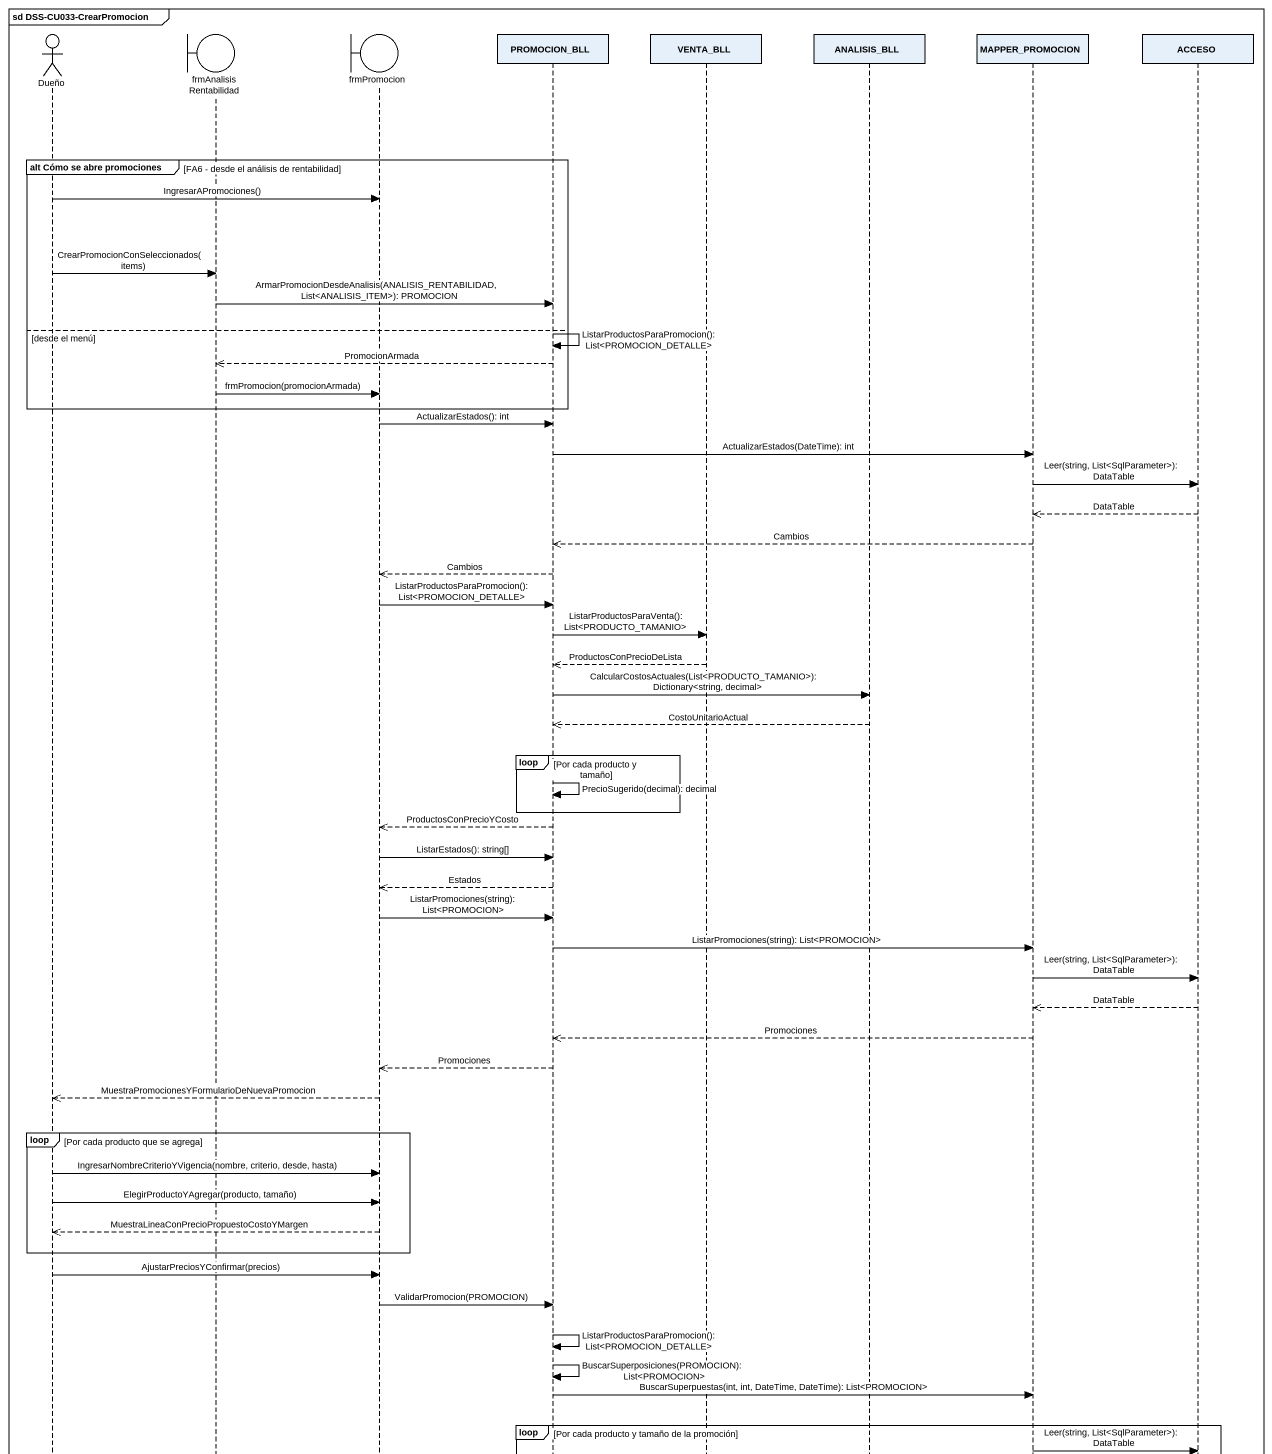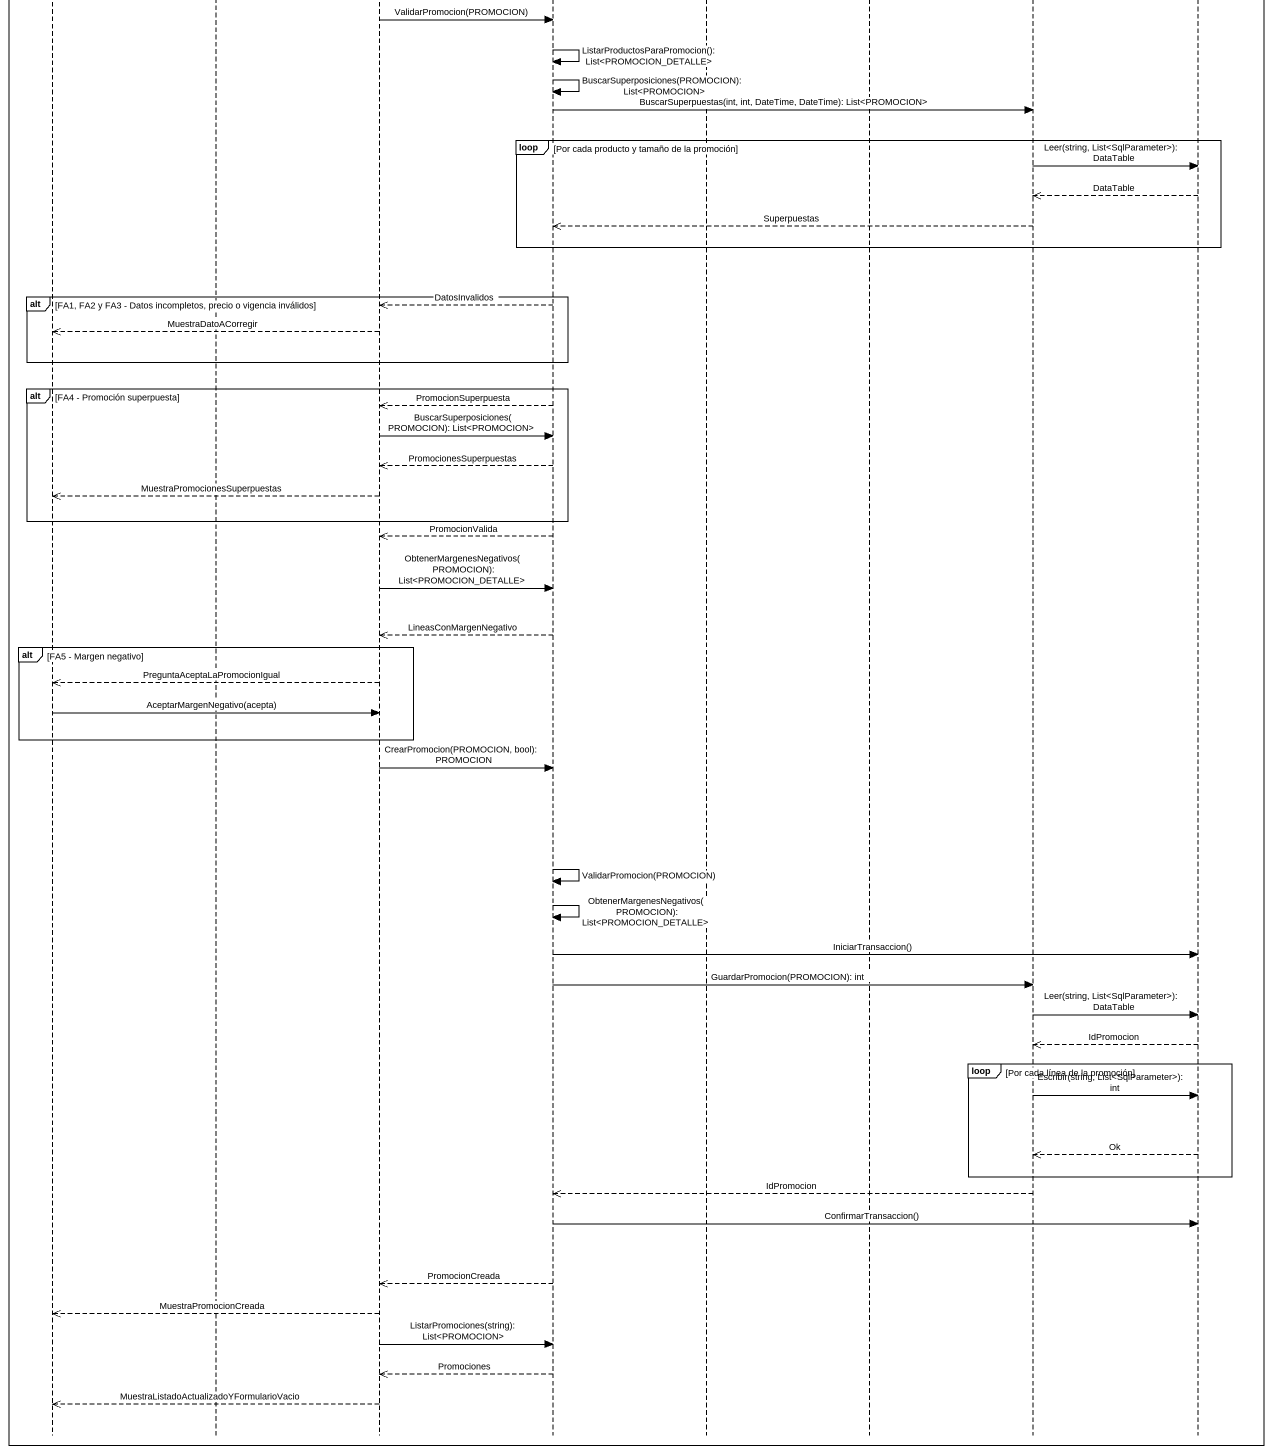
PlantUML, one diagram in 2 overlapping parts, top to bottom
@startuml
mainframe sd DSS-CU033-CrearPromocion
hide footbox
actor Dueño
boundary frmAnalisisRentabilidad
boundary frmPromocion
participant PROMOCION_BLL
participant VENTA_BLL
participant ANALISIS_BLL
participant MAPPER_PROMOCION
participant ACCESO

group alt Cómo se abre promociones [FA6 - desde el análisis de rentabilidad]
  Dueño -> frmPromocion : IngresarAPromociones()
  Dueño -> frmAnalisisRentabilidad : CrearPromocionConSeleccionados(items)
  frmAnalisisRentabilidad -> PROMOCION_BLL : ArmarPromocionDesdeAnalisis(ANALISIS_RENTABILIDAD, List<ANALISIS_ITEM>): PROMOCION
else desde el menú
  PROMOCION_BLL -> PROMOCION_BLL : ListarProductosParaPromocion(): List<PROMOCION_DETALLE>
  PROMOCION_BLL -->> frmAnalisisRentabilidad : PromocionArmada
  frmAnalisisRentabilidad -> frmPromocion : frmPromocion(promocionArmada)
end
frmPromocion -> PROMOCION_BLL : ActualizarEstados(): int
PROMOCION_BLL -> MAPPER_PROMOCION : ActualizarEstados(DateTime): int
MAPPER_PROMOCION -> ACCESO : Leer(string, List<SqlParameter>): DataTable
ACCESO -->> MAPPER_PROMOCION : DataTable
MAPPER_PROMOCION -->> PROMOCION_BLL : Cambios
PROMOCION_BLL -->> frmPromocion : Cambios
frmPromocion -> PROMOCION_BLL : ListarProductosParaPromocion(): List<PROMOCION_DETALLE>
PROMOCION_BLL -> VENTA_BLL : ListarProductosParaVenta(): List<PRODUCTO_TAMANIO>
VENTA_BLL -->> PROMOCION_BLL : ProductosConPrecioDeLista
PROMOCION_BLL -> ANALISIS_BLL : CalcularCostosActuales(List<PRODUCTO_TAMANIO>): Dictionary<string, decimal>
ANALISIS_BLL -->> PROMOCION_BLL : CostoUnitarioActual
loop Por cada producto y tamaño
  PROMOCION_BLL -> PROMOCION_BLL : PrecioSugerido(decimal): decimal
end
PROMOCION_BLL -->> frmPromocion : ProductosConPrecioYCosto
frmPromocion -> PROMOCION_BLL : ListarEstados(): string[]
PROMOCION_BLL -->> frmPromocion : Estados
frmPromocion -> PROMOCION_BLL : ListarPromociones(string): List<PROMOCION>
PROMOCION_BLL -> MAPPER_PROMOCION : ListarPromociones(string): List<PROMOCION>
MAPPER_PROMOCION -> ACCESO : Leer(string, List<SqlParameter>): DataTable
ACCESO -->> MAPPER_PROMOCION : DataTable
MAPPER_PROMOCION -->> PROMOCION_BLL : Promociones
PROMOCION_BLL -->> frmPromocion : Promociones
frmPromocion -->> Dueño : MuestraPromocionesYFormularioDeNuevaPromocion
loop Por cada producto que se agrega
  Dueño -> frmPromocion : IngresarNombreCriterioYVigencia(nombre, criterio, desde, hasta)
  Dueño -> frmPromocion : ElegirProductoYAgregar(producto, tamaño)
  frmPromocion -->> Dueño : MuestraLineaConPrecioPropuestoCostoYMargen
end
Dueño -> frmPromocion : AjustarPreciosYConfirmar(precios)
frmPromocion -> PROMOCION_BLL : ValidarPromocion(PROMOCION)
PROMOCION_BLL -> PROMOCION_BLL : ListarProductosParaPromocion(): List<PROMOCION_DETALLE>
PROMOCION_BLL -> PROMOCION_BLL : BuscarSuperposiciones(PROMOCION): List<PROMOCION>
PROMOCION_BLL -> MAPPER_PROMOCION : BuscarSuperpuestas(int, int, DateTime, DateTime): List<PROMOCION>
loop Por cada producto y tamaño de la promoción
  MAPPER_PROMOCION -> ACCESO : Leer(string, List<SqlParameter>): DataTable
  ACCESO -->> MAPPER_PROMOCION : DataTable
  MAPPER_PROMOCION -->> PROMOCION_BLL : Superpuestas
end
alt FA1, FA2 y FA3 - Datos incompletos, precio o vigencia inválidos
  PROMOCION_BLL -->> frmPromocion : DatosInvalidos
  frmPromocion -->> Dueño : MuestraDatoACorregir
end
alt FA4 - Promoción superpuesta
  PROMOCION_BLL -->> frmPromocion : PromocionSuperpuesta
  frmPromocion -> PROMOCION_BLL : BuscarSuperposiciones(PROMOCION): List<PROMOCION>
  PROMOCION_BLL -->> frmPromocion : PromocionesSuperpuestas
  frmPromocion -->> Dueño : MuestraPromocionesSuperpuestas
end
PROMOCION_BLL -->> frmPromocion : PromocionValida
frmPromocion -> PROMOCION_BLL : ObtenerMargenesNegativos(PROMOCION): List<PROMOCION_DETALLE>
PROMOCION_BLL -->> frmPromocion : LineasConMargenNegativo
alt FA5 - Margen negativo
  frmPromocion -->> Dueño : PreguntaAceptaLaPromocionIgual
  Dueño -> frmPromocion : AceptarMargenNegativo(acepta)
end
frmPromocion -> PROMOCION_BLL : CrearPromocion(PROMOCION, bool): PROMOCION
PROMOCION_BLL -> PROMOCION_BLL : ValidarPromocion(PROMOCION)
PROMOCION_BLL -> PROMOCION_BLL : ObtenerMargenesNegativos(PROMOCION): List<PROMOCION_DETALLE>
PROMOCION_BLL -> ACCESO : IniciarTransaccion()
PROMOCION_BLL -> MAPPER_PROMOCION : GuardarPromocion(PROMOCION): int
MAPPER_PROMOCION -> ACCESO : Leer(string, List<SqlParameter>): DataTable
ACCESO -->> MAPPER_PROMOCION : IdPromocion
loop Por cada línea de la promoción
  MAPPER_PROMOCION -> ACCESO : Escribir(string, List<SqlParameter>): int
  ACCESO -->> MAPPER_PROMOCION : Ok
end
MAPPER_PROMOCION -->> PROMOCION_BLL : IdPromocion
PROMOCION_BLL -> ACCESO : ConfirmarTransaccion()
PROMOCION_BLL -->> frmPromocion : PromocionCreada
frmPromocion -->> Dueño : MuestraPromocionCreada
frmPromocion -> PROMOCION_BLL : ListarPromociones(string): List<PROMOCION>
PROMOCION_BLL -->> frmPromocion : Promociones
frmPromocion -->> Dueño : MuestraListadoActualizadoYFormularioVacio
@enduml
